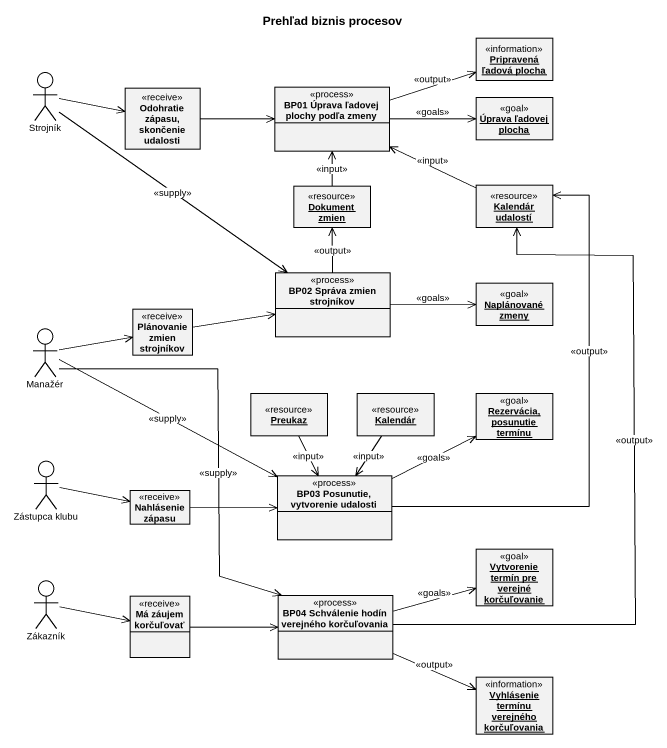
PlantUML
@startuml
title Prehľad biznis procesov
allowmixing
hide circle
hide empty members
object "Pripravená ľadová plocha" as Pripravená_ľadová_plocha <<information>>
actor Strojník
class "Odohratie zápasu, skončenie udalosti" as Odohratie_zápasu_skončenie <<receive>>
class "BP01 Úprava ľadovej plochy podľa zmeny" as BP01_Úprava_ľadovej_plochy <<process>>
object "Úprava ľadovej plocha" as Úprava_ľadovej_plocha <<goal>>
object "Dokument zmien" as Dokument_zmien <<resource>>
object "Kalendár udalostí" as Kalendár_udalostí <<resource>>
class "Plánovanie zmien strojníkov" as Plánovanie_zmien_strojníkov <<receive>>
class "BP02 Správa zmien strojníkov" as BP02_Správa_zmien_strojníkov <<process>>
object "Naplánované zmeny" as Naplánované_zmeny <<goal>>
actor Manažér
object Preukaz <<resource>>
object Kalendár <<resource>>
object "Rezervácia, posunutie termínu" as Rezervácia_posunutie_termínu <<goal>>
actor "Zástupca klubu" as Zástupca_klubu
class "Nahlásenie zápasu" as Nahlásenie_zápasu <<receive>>
class "BP03 Posunutie, vytvorenie udalosti" as BP03_Posunutie_vytvorenie <<process>>
object "Vytvorenie termín pre verejné korčuľovanie" as Vytvorenie_termín_pre <<goal>>
actor Zákazník
class "Má záujem korčuľovať" as Má_záujem_korčuľovať <<receive>>
class "BP04 Schválenie hodín verejného korčuľovania" as BP04_Schválenie_hodín <<process>>
object "Vyhlásenie termínu verejného korčuľovania" as Vyhlásenie_termínu <<information>>
Strojník -right-> Odohratie_zápasu_skončenie
Strojník --> BP02_Správa_zmien_strojníkov : <<supply>>
Odohratie_zápasu_skončenie -right-> BP01_Úprava_ľadovej_plochy
BP01_Úprava_ľadovej_plochy -right-> Pripravená_ľadová_plocha : <<output>>
BP01_Úprava_ľadovej_plochy -right-> Úprava_ľadovej_plocha : <<goals>>
Dokument_zmien -up-> BP01_Úprava_ľadovej_plochy : <<input>>
Kalendár_udalostí -left-> BP01_Úprava_ľadovej_plochy : <<input>>
Plánovanie_zmien_strojníkov -right-> BP02_Správa_zmien_strojníkov
BP02_Správa_zmien_strojníkov -up-> Dokument_zmien : <<output>>
BP02_Správa_zmien_strojníkov -right-> Naplánované_zmeny : <<goals>>
Manažér -right-> Plánovanie_zmien_strojníkov
Manažér -right-> BP03_Posunutie_vytvorenie : <<supply>>
Manažér --> BP04_Schválenie_hodín : <<supply>>
Preukaz --> BP03_Posunutie_vytvorenie : <<input>>
Kalendár --> BP03_Posunutie_vytvorenie : <<input>>
Zástupca_klubu -right-> Nahlásenie_zápasu
Nahlásenie_zápasu -right-> BP03_Posunutie_vytvorenie
BP03_Posunutie_vytvorenie -up-> Kalendár_udalostí : <<output>>
BP03_Posunutie_vytvorenie -right-> Rezervácia_posunutie_termínu : <<goals>>
Zákazník -right-> Má_záujem_korčuľovať
Má_záujem_korčuľovať -right-> BP04_Schválenie_hodín
BP04_Schválenie_hodín -up-> Kalendár_udalostí : <<output>>
BP04_Schválenie_hodín -right-> Vytvorenie_termín_pre : <<goals>>
BP04_Schválenie_hodín -right-> Vyhlásenie_termínu : <<output>>
@enduml
